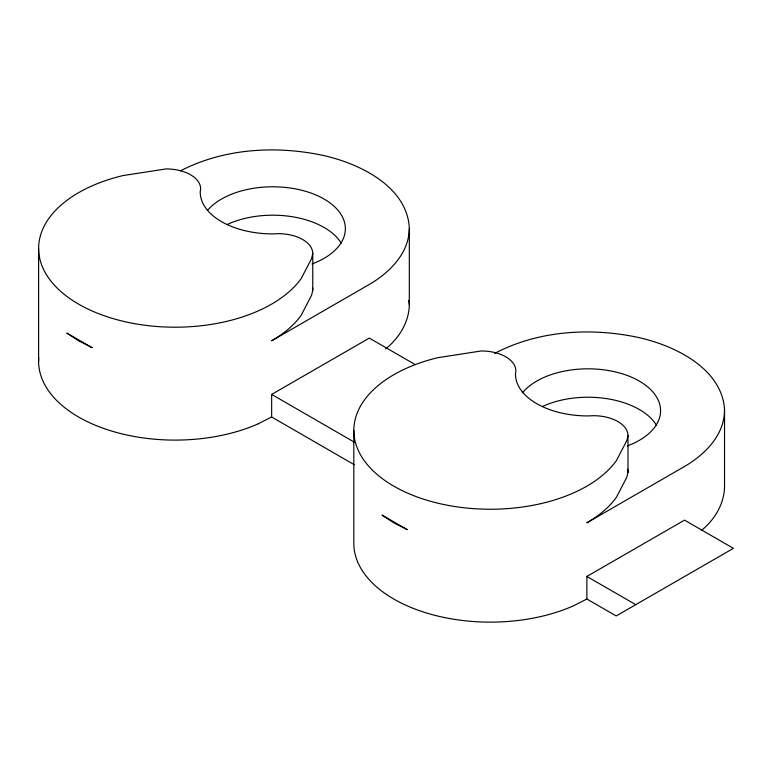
<?xml version="1.0" encoding="UTF-8"?>
<svg xmlns="http://www.w3.org/2000/svg" width="772" height="772" viewBox="0 0 772 772"><rect width="100%" height="100%" fill="white"/><g stroke="black" fill="none" stroke-linecap="round" stroke-linejoin="round"><path stroke-width="1.16" d="M38.6 361.277L38.61 248.401M354.145 464.638L271.647 416.986L271.667 394.415L369.325 338.097L415.268 364.635M353.827 430.429L353.817 543.314A136.49 78.802 0 0 0 429.936 614.001A136.49 78.802 0 0 0 573.403 605.846L586.865 599.024L616.181 615.95L733.4 548.332L684.532 520.125L586.874 576.443L586.865 599.024M385.624 348.934C398.999 338.204 409.035 322.233 409.314 304.718L409.324 228.502C408.842 213.786 401.787 200.093 391.481 189.787L391.037 189.265A136.528 78.831 0 0 0 325.051 155.847C277.109 145.242 224.527 148.06 180.416 170.873M494.601 353.431C538.914 330.146 591.96 327.193 640.268 337.885A136.528 78.831 0 0 1 706.245 371.303L706.698 371.815C716.927 382.159 724.204 395.766 724.541 410.53L724.532 486.756C724.252 503.836 714.698 519.556 701.738 530.19M409.324 228.502C408.996 253.409 389.522 272.651 369.305 284.453L271.609 340.819A136.48 78.802 0 0 0 301.196 315.256L311.598 295.222L312.776 290.301L312.776 253.612A34.557 19.947 0 0 0 278.219 233.665L272.796 233.906A72.568 41.9 0 0 1 200.228 192.006L200.643 188.87A34.557 19.947 0 0 0 166.086 168.923L122.873 175.601A136.49 78.802 0 0 0 78.58 304.12A136.49 78.802 0 0 0 301.196 278.567L311.598 258.543L312.776 253.612M724.541 410.53C724.213 435.437 704.739 454.679 684.532 466.481L586.826 522.847A136.48 78.802 0 0 0 616.413 497.284L626.816 477.26L627.993 472.329L627.993 435.649A34.557 19.947 0 0 0 593.436 415.693L588.013 415.934A72.568 41.9 0 0 1 515.455 374.034L515.87 370.907A34.557 19.947 0 0 0 481.313 350.961L438.091 357.629A136.49 78.802 0 0 0 393.807 486.157A136.49 78.802 0 0 0 616.413 460.604L626.816 440.571L627.993 435.649M258.186 423.809L271.647 416.986M271.667 394.415L354.165 442.067M586.874 576.443L635.742 604.65M408.793 300.318L409.314 304.718M227.248 224.478A72.558 41.891 0 0 1 341.243 243.19M207.957 209.878A72.568 41.9 0 0 1 321.326 197.535A72.568 41.9 0 0 1 312.042 263.928M627.568 469.212A34.557 19.947 0 0 1 627.993 472.329M522.422 392.803A72.568 41.9 0 0 1 635.896 379.245A72.568 41.9 0 0 1 627.26 445.965M542.465 406.506A72.558 41.891 0 0 1 656.461 425.218M258.186 423.818A136.49 78.802 0 0 1 112.065 431.191A136.49 78.802 0 0 1 38.735 357.841M312.583 288.217A34.557 19.947 0 0 1 312.776 290.301M92.013 347.603L78.59 340.79L66.817 333.06L92.013 347.603M407.23 529.64L393.817 522.818L382.034 515.088L407.23 529.64"/></g></svg>
